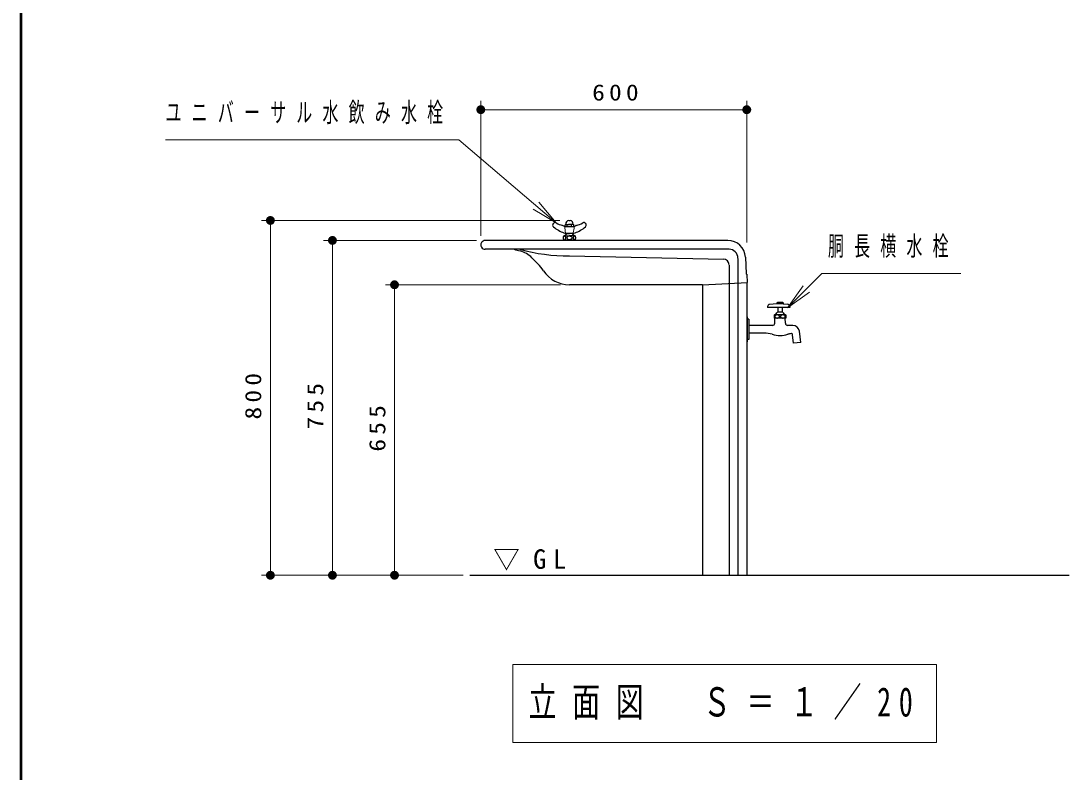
# Model space of a CAD drawing. Units: millimetres on the paper, scale 1:20. Extents: x -365 to 0, y -75 to 257.
# Drawn here: x -365 to -246.8, y 87.6 to 172.3 of the extents above; entities that cross this region are included whole.
import ezdxf

# ---------------------------------------------------------------- set-up
doc = ezdxf.new("R2010")
doc.units = ezdxf.units.MM
doc.layers.add('1_20', color=7, linetype='Continuous', lineweight=13)
doc.layers.add('LY_4', color=7, linetype='Continuous', lineweight=13)
doc.styles.add('ＭＳ ゴシック', font='')
doc.styles.get('ＭＳ ゴシック').set_extended_font_data('MS Gothic')

# ---------------------------------------------------------------- blocks, each defined once
blk = doc.blocks.new('filled_dot')
at = {"color": 0, "linetype": 'Continuous', "lineweight": -2, "const_width": 1.25}
blk.add_lwpolyline([(-0.625, 0, 1), (0.625, 0, 1)], format="xyb", close=True, dxfattribs=at)

msp = doc.modelspace()

# ---------------------------------------------------------------- linework, layer by layer
at = {"layer": '1_20'}
for p, q in [((-313.132, 148.078), (-313.132, 163.316)), ((-283.132, 147.328), (-283.132, 163.316)), ((-313.132, 162.316), (-283.132, 162.316)), ((-304.624, 149.553), (-306.907, 151.499)), ((-306.583, 151.879), (-304.624, 149.553)), ((-304.624, 149.553), (-307.231, 151.118)), ((-304.219, 149.828), (-337.866, 149.828)), ((-336.866, 109.828), (-336.866, 149.828)), ((-313.632, 147.578), (-330.866, 147.578)), ((-329.866, 109.828), (-329.866, 147.578)), ((-304.132, 142.578), (-323.866, 142.578)), ((-322.866, 109.828), (-322.866, 142.578)), ((-278.52, 139.985), (-276.753, 142.46)), ((-278.52, 139.985), (-276.399, 142.106)), ((-276.046, 141.753), (-278.52, 139.985)), ((-315.116, 109.828), (-337.866, 109.828)), ((-315.382, 109.828), (-330.866, 109.828)), ((-315.382, 109.828), (-323.866, 109.828)), ((-309.532, 99.758), (-309.532, 90.958)), ((-261.732, 99.758), (-309.532, 99.758)), ((-261.732, 90.958), (-261.732, 99.758)), ((-309.532, 90.958), (-261.732, 90.958))]:
    msp.add_line(p, q, dxfattribs=at)
at = {"layer": '1_20', "lineweight": 25}
for p, q in [((-303.657, 149.163), (-302.607, 149.163)), ((-303.557, 149.363), (-303.623, 149.345)), ((-303.623, 149.163), (-303.623, 149.345)), ((-303.557, 149.363), (-303.132, 149.363)), ((-303.557, 149.363), (-303.549, 149.363)), ((-303.549, 149.363), (-303.549, 149.42)), ((-303.377, 149.163), (-303.377, 149.345)), ((-303.219, 149.828), (-303.044, 149.828)), ((-302.707, 149.363), (-303.132, 149.363)), ((-302.887, 149.163), (-302.887, 149.345)), ((-302.714, 149.363), (-302.714, 149.42)), ((-302.707, 149.363), (-302.714, 149.363)), ((-302.707, 149.363), (-302.641, 149.345)), ((-302.641, 149.163), (-302.641, 149.345)), ((-303.782, 148.096), (-303.132, 148.096)), ((-303.506, 148.388), (-302.757, 148.388)), ((-303.432, 148.346), (-303.132, 148.346)), ((-303.369, 148.346), (-303.369, 148.388)), ((-302.832, 148.346), (-303.132, 148.346)), ((-302.482, 148.096), (-303.132, 148.096)), ((-302.894, 148.346), (-302.894, 148.388)), ((-285.278, 147.578), (-312.632, 147.578)), ((-303.782, 147.646), (-302.482, 147.646)), ((-303.732, 147.603), (-303.734, 147.578)), ((-303.732, 147.603), (-303.732, 147.646)), ((-302.532, 147.603), (-302.532, 147.646)), ((-302.532, 147.603), (-302.53, 147.578)), ((-285.132, 146.578), (-312.632, 146.578)), ((-306.707, 144.955), (-307.364, 145.613)), ((-303.132, 145.823), (-285.769, 145.475)), ((-284.132, 145.553), (-284.132, 109.803)), ((-283.281, 145.682), (-283.184, 143.822)), ((-285.132, 144.801), (-285.132, 109.803)), ((-283.184, 143.822), (-283.105, 143.751)), ((-283.057, 142.835), (-283.105, 143.751)), ((-288.132, 142.578), (-303.132, 142.578)), ((-288.132, 142.578), (-283.057, 142.835)), ((-288.132, 142.553), (-288.132, 109.803)), ((-283.132, 142.831), (-283.132, 109.803)), ((-280.782, 140.12), (-280.782, 140.003)), ((-278.282, 140.003), (-280.782, 140.003)), ((-279.732, 140.428), (-280.55, 140.369)), ((-279.682, 140.578), (-279.732, 140.549)), ((-279.732, 140.549), (-279.732, 140.428)), ((-279.032, 140.428), (-279.732, 140.428)), ((-279.082, 140.578), (-279.682, 140.578)), ((-279.082, 139.503), (-279.682, 139.503)), ((-279.619, 140.003), (-279.619, 139.503)), ((-279.144, 140.003), (-279.144, 139.503)), ((-279.082, 140.578), (-279.032, 140.549)), ((-279.032, 140.549), (-279.032, 140.428)), ((-279.032, 140.428), (-278.507, 140.375)), ((-278.282, 140.126), (-278.282, 140.003)), ((-283.032, 136.178), (-283.032, 138.928)), ((-282.907, 138.703), (-283.032, 138.703)), ((-282.907, 138.703), (-282.907, 136.403)), ((-280.032, 139.178), (-280.007, 139.203)), ((-280.032, 139.178), (-280.032, 138.828)), ((-280.007, 138.803), (-280.032, 138.828)), ((-278.757, 139.203), (-280.007, 139.203)), ((-278.757, 138.803), (-280.007, 138.803)), ((-279.982, 138.231), (-279.962, 138.803)), ((-278.782, 138.231), (-278.802, 138.803)), ((-278.757, 139.203), (-278.732, 139.178)), ((-278.732, 138.828), (-278.757, 138.803)), ((-278.732, 139.178), (-278.732, 138.828)), ((-280.232, 137.99), (-282.807, 137.99)), ((-277.946, 137.99), (-278.532, 137.99)), ((-277.049, 136.085), (-277.202, 137.332)), ((-282.907, 136.403), (-283.032, 136.403)), ((-281.167, 137.115), (-282.807, 137.115)), ((-277.843, 135.987), (-277.96, 136.941)), ((-277.049, 136.085), (-277.843, 135.988)), ((-314.382, 109.828), (-246.782, 109.828))]:
    msp.add_line(p, q, dxfattribs=at)
at = {"layer": '1_20'}
for points in [[(-304.624, 149.553), (-315.594, 158.901), (-348.699, 158.901)], [(-278.52, 139.985), (-274.67, 143.835), (-258.977, 143.835)]]:
    msp.add_lwpolyline(points, dxfattribs=at)
at = {"layer": '1_20', "lineweight": 25}
for points in [[(-303.132, 148.084), (-303.17, 148.082), (-303.207, 148.076), (-303.244, 148.067), (-303.278, 148.055), (-303.31, 148.04), (-303.338, 148.021), (-303.363, 148.001), (-303.385, 147.978), (-303.401, 147.953), (-303.414, 147.926), (-303.421, 147.899), (-303.424, 147.871), (-303.421, 147.844), (-303.414, 147.817), (-303.401, 147.79), (-303.385, 147.765), (-303.363, 147.742), (-303.338, 147.722), (-303.31, 147.703), (-303.278, 147.688), (-303.244, 147.676), (-303.207, 147.667), (-303.17, 147.661), (-303.132, 147.659)], [(-303.132, 148.084), (-303.094, 148.082), (-303.056, 148.076), (-303.02, 148.067), (-302.986, 148.055), (-302.954, 148.04), (-302.926, 148.021), (-302.9, 148.001), (-302.879, 147.978), (-302.862, 147.953), (-302.85, 147.926), (-302.843, 147.899), (-302.84, 147.871), (-302.843, 147.844), (-302.85, 147.817), (-302.862, 147.79), (-302.879, 147.765), (-302.9, 147.742), (-302.926, 147.722), (-302.954, 147.703), (-302.986, 147.688), (-303.02, 147.676), (-303.056, 147.667), (-303.094, 147.661), (-303.132, 147.659)]]:
    msp.add_lwpolyline(points, dxfattribs=at)
for points in [[(-279.432, 139.003), (-279.433, 139.018), (-279.436, 139.033), (-279.441, 139.048), (-279.448, 139.062), (-279.458, 139.077), (-279.469, 139.09), (-279.482, 139.103), (-279.496, 139.115), (-279.512, 139.126), (-279.53, 139.137), (-279.549, 139.146), (-279.569, 139.154), (-279.591, 139.161), (-279.613, 139.167), (-279.636, 139.172), (-279.659, 139.175), (-279.683, 139.177), (-279.707, 139.178), (-279.731, 139.177), (-279.755, 139.175), (-279.778, 139.172), (-279.801, 139.167), (-279.823, 139.161), (-279.844, 139.154), (-279.865, 139.146), (-279.884, 139.137), (-279.901, 139.126), (-279.918, 139.115), (-279.932, 139.103), (-279.945, 139.09), (-279.956, 139.077), (-279.965, 139.062), (-279.973, 139.048), (-279.978, 139.033), (-279.981, 139.018), (-279.982, 139.003), (-279.981, 138.987), (-279.978, 138.972), (-279.973, 138.957), (-279.965, 138.943), (-279.956, 138.929), (-279.945, 138.915), (-279.932, 138.902), (-279.918, 138.89), (-279.901, 138.879), (-279.884, 138.869), (-279.865, 138.859), (-279.844, 138.851), (-279.823, 138.844), (-279.801, 138.838), (-279.778, 138.834), (-279.755, 138.83), (-279.731, 138.828), (-279.707, 138.828), (-279.683, 138.828), (-279.659, 138.83), (-279.636, 138.834), (-279.613, 138.838), (-279.591, 138.844), (-279.569, 138.851), (-279.549, 138.859), (-279.53, 138.869), (-279.512, 138.879), (-279.496, 138.89), (-279.482, 138.902), (-279.469, 138.915), (-279.458, 138.929), (-279.448, 138.943), (-279.441, 138.957), (-279.436, 138.972), (-279.433, 138.987)], [(-279.332, 139.003), (-279.331, 138.987), (-279.328, 138.972), (-279.322, 138.957), (-279.315, 138.943), (-279.306, 138.929), (-279.295, 138.915), (-279.282, 138.902), (-279.268, 138.89), (-279.251, 138.879), (-279.234, 138.869), (-279.215, 138.859), (-279.194, 138.851), (-279.173, 138.844), (-279.151, 138.838), (-279.128, 138.834), (-279.105, 138.83), (-279.081, 138.828), (-279.057, 138.828), (-279.033, 138.828), (-279.009, 138.83), (-278.986, 138.834), (-278.963, 138.838), (-278.941, 138.844), (-278.919, 138.851), (-278.899, 138.859), (-278.88, 138.869), (-278.862, 138.879), (-278.846, 138.89), (-278.832, 138.902), (-278.819, 138.915), (-278.808, 138.929), (-278.798, 138.943), (-278.791, 138.957), (-278.786, 138.972), (-278.783, 138.987), (-278.782, 139.003), (-278.783, 139.018), (-278.786, 139.033), (-278.791, 139.048), (-278.798, 139.062), (-278.808, 139.077), (-278.819, 139.09), (-278.832, 139.103), (-278.846, 139.115), (-278.862, 139.126), (-278.88, 139.137), (-278.899, 139.146), (-278.919, 139.154), (-278.941, 139.161), (-278.963, 139.167), (-278.986, 139.172), (-279.009, 139.175), (-279.033, 139.177), (-279.057, 139.178), (-279.081, 139.177), (-279.105, 139.175), (-279.128, 139.172), (-279.151, 139.167), (-279.173, 139.161), (-279.194, 139.154), (-279.215, 139.146), (-279.234, 139.137), (-279.251, 139.126), (-279.268, 139.115), (-279.282, 139.103), (-279.295, 139.09), (-279.306, 139.077), (-279.315, 139.062), (-279.322, 139.048), (-279.328, 139.033), (-279.331, 139.018)]]:
    msp.add_lwpolyline(points, close=True, dxfattribs=at)
for centre, radius, start, end in [((-304.757, 149.313), 0.275, 60.98572, 230.5887), ((-302.392, 152.191), 4, 230.5887, 249.94673), ((-303.168, 152.177), 3, 240.98572, 255.58543), ((-303.977, 149.029), 0.25, 50.12203, 75.58543), ((-303.657, 149.413), 0.25, 230.12203, 270), ((-303.5, 148.927), 0.436, 73.65711, 106.34289), ((-303.132, 149.42), 0.417, 102.09779, 180), ((-303.132, 147.645), 1.718, 90, 98.21321), ((-303.132, 147.645), 1.718, 81.78679, 90), ((-303.132, 149.42), 0.417, 0, 77.90221), ((-302.764, 148.927), 0.436, 73.65711, 106.34289), ((-302.607, 149.413), 0.25, 270, 309.87797), ((-303.872, 152.191), 4, 290.05327, 309.4113), ((-302.286, 149.029), 0.25, 104.41457, 129.87797), ((-303.095, 152.177), 3, 284.41457, 299.01428), ((-301.507, 149.313), 0.275, 309.4113, 119.01428), ((-303.408, 147.871), 0.436, 148.95178, 211.04822), ((-303.541, 147.871), 0.3, 149.43181, 210.56819), ((-303.695, 147.963), 0.121, 30.56819, 149.43181), ((-303.994, 148.764), 0.7, 287.64555, 323.42981), ((-303.506, 149.138), 0.75, 249.94673, 270), ((-303.849, 147.871), 0.3, 329.43181, 30.56819), ((-302.27, 148.764), 0.7, 216.57019, 252.35445), ((-302.757, 149.138), 0.75, 270, 290.05327), ((-302.415, 147.871), 0.3, 149.43181, 210.56819), ((-302.569, 147.963), 0.121, 30.56819, 149.43181), ((-302.856, 147.871), 0.436, 328.95178, 31.04822), ((-302.723, 147.871), 0.3, 329.43181, 30.56819), ((-312.632, 147.078), 0.5, 89.99998, 270), ((-303.695, 147.78), 0.121, 210.56819, 329.43181), ((-302.569, 147.78), 0.121, 210.56819, 329.43181), ((-285.278, 145.578), 2, 3, 90), ((-303.132, 167.086), 21.435, 253.09154, 254.92918), ((-303.132, 166.908), 21.085, 254.6209, 270.00002), ((-309.485, 143.491), 3, 45, 74.92923), ((-285.782, 144.826), 0.65, 0, 88.85397), ((-285.132, 145.578), 1, 0, 89.99998), ((-310.242, 141.42), 5, 33.22885, 45), ((-303.132, 146.078), 3.5, 213.22882, 270.00002), ((-280.532, 140.12), 0.25, 94.08553, 179.99996), ((-280.161, 139.696), 0.517, 287.37864, 338.04014), ((-278.602, 139.696), 0.517, 201.95986, 252.62135), ((-278.532, 140.126), 0.25, 0, 84.28925), ((-283.032, 139.028), 0.1, 179.99998, 270.00003), ((-282.807, 138.09), 0.1, 179.99996, 269.99995), ((-280.232, 138.24), 0.25, 269.99996, 357.99997), ((-278.532, 138.24), 0.25, 182, 269.99996), ((-277.946, 137.24), 0.75, 6.99999, 89.99998), ((-283.032, 136.078), 0.1, 89.99998, 179.99996), ((-282.807, 137.015), 0.1, 89.99998, 179.99996), ((-281.167, 133.865), 3.25, 74.05758, 89.99998), ((-279.382, 140.115), 3.25, 254.05759, 285.94236), ((-277.596, 133.865), 3.25, 99.50885, 105.94234), ((-278.109, 136.923), 0.15, 6.99982, 99.50895)]:
    msp.add_arc(centre, radius, start, end, dxfattribs=at)
at = {"layer": '1_20'}
for centre, start, end in [((-300.689, 149.178), 181.25418, 194.27399), ((-305.575, 149.178), 345.72601, 358.74582)]:
    msp.add_arc(centre, 2.968, start, end, dxfattribs=at)
at = {"layer": 'LY_4', "lineweight": 50}
msp.add_line((-365, 257), (-365, 0), dxfattribs=at)

# ---------------------------------------------------------------- block references
at = {"layer": '1_20', "xscale": 0.4, "yscale": 0.4}
msp.add_blockref('filled_dot', (-313.132, 162.316), dxfattribs=at)
for p, rotation in [((-283.132, 162.316), 180), ((-336.866, 149.828), 270), ((-329.866, 147.578), 270), ((-322.866, 142.578), 270), ((-336.866, 109.828), 90), ((-329.866, 109.828), 90), ((-322.866, 109.828), 90)]:
    msp.add_blockref('filled_dot', p, dxfattribs=dict(at, rotation=rotation))

# ---------------------------------------------------------------- texts
at = {"layer": '1_20', "style": 'ＭＳ ゴシック'}
for s, insert, char_height, attachment_point in [('\\T1.33;\\W1.15;600', (-297.715, 163.316), 1.833, 8), ('\\T1.64;\\W0.6;ユニバーサル水飲み水栓', (-348.699, 161.901), 2.199, 4), ('\\T1.64;\\W0.6;胴長横水栓', (-273.977, 146.835), 2.199, 4), ('\\T1.5;▽GL', (-307.241, 111.553), 2.199, 5), ('\\T1.56;\\W0.7;立面図\u3000Ｓ＝１／20', (-285.632, 95.358), 3.299, 5)]:
    msp.add_mtext(s, dxfattribs=dict(at, insert=insert, char_height=char_height, attachment_point=attachment_point))
at = {"layer": '1_20', "char_height": 1.833, "attachment_point": 8, "rotation": 90, "style": 'ＭＳ ゴシック'}
for s, insert in [('\\T1.33;\\W1.15;800', (-337.866, 130.245)), ('\\T1.33;\\W1.15;755', (-330.866, 129.119)), ('\\T1.33;\\W1.15;655', (-323.866, 126.619))]:
    msp.add_mtext(s, dxfattribs=dict(at, insert=insert))

doc.saveas('drawing.dxf')
